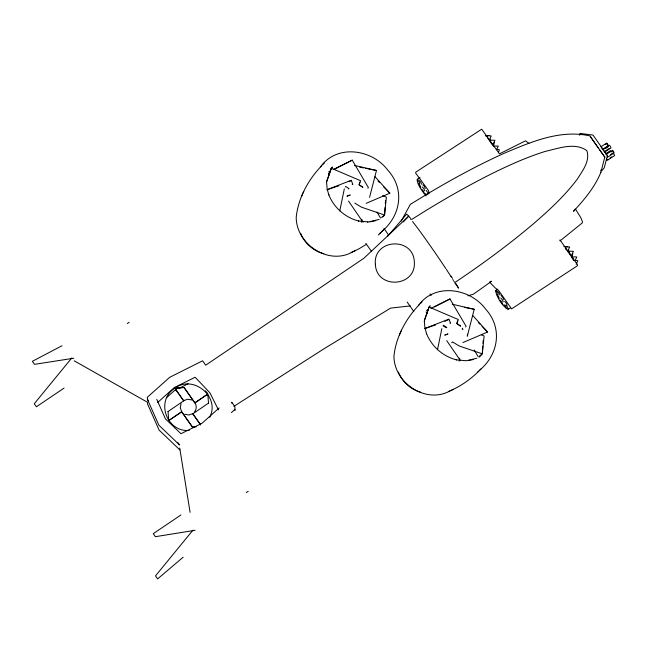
<?xml version="1.0" encoding="UTF-8"?>
<svg xmlns="http://www.w3.org/2000/svg" width="647" height="647" viewBox="0 0 647 647"><rect width="100%" height="100%" fill="white"/><g stroke="black" fill="none" stroke-linecap="round" stroke-linejoin="round"><path stroke-width="0.97" d="M385.062 207.388L384.553 215.022L382.806 216.988M385.313 203.579L385.507 200.716M482.799 346.202L482.29 353.836L479.387 357.12M482.994 343.347L483.18 340.484M467.587 334.232L467.296 336.197L474.211 309.29L452.229 304.219M339.78 210.89L344.317 188.875M437.518 349.703L441.82 328.66M579.623 135.296L580.011 133.387L593 135.077L607.42 155.555L604.258 167.808L601.928 170.63L600.57 170.177M490.159 140.464L490.434 139.145M493.532 146.133L493.807 144.823M494.365 142.591L493.515 145.122M568.648 251.465L568.931 250.154M572.021 257.142L572.304 255.824M572.862 253.592L572.005 256.123M361.333 222.293L362.029 219.43M354.491 165.406L376.473 170.476L369.558 197.384M459.071 361.107L459.766 358.244M489.439 281.963L495.181 287.891L498.691 290.543L511.591 308.87L577.569 265.674L577.456 264.736L559.978 239.924L560.1 240.862L582.308 222.892L582.47 221.735L580.691 217.449L575.49 209.094L573.533 211.31C584.298 199.616 594.819 187.218 600.869 172.337L600.934 172.078M428.84 193.057C453.555 178.418 478.829 164.637 505.056 152.886C531.632 141.701 560.528 129.343 589.918 135.919L604.791 157.14L599.599 149.772M600.869 172.337L604.856 156.881M359.821 182.163L359.012 184.719L362.91 187.339L359.19 184.775L360.605 180.731L331.345 168.252L326.719 181.192M457.558 320.977L456.75 323.532L460.648 326.153L456.928 323.589L458.343 319.545L429.082 307.066L424.456 320.014M181.031 403.696L180.287 407.828L181.67 411.646M209.668 417.299C220.538 396.935 193.17 374.306 174.836 388.2C155.199 400.582 166.481 432.398 189.264 430.449M326.46 182.559L331.345 168.252L332.445 167.007L330.763 169.19M424.197 321.373L429.082 307.066L430.182 305.821L428.5 308.012M321.915 165.47C308.401 179.445 298.356 197.618 296.221 217.101C295.954 244.016 328.692 265.909 352.777 251.82M419.652 304.284C406.138 318.259 396.093 336.432 393.958 355.915C393.691 382.83 426.43 404.723 450.514 390.634M301.664 196.17L302.416 194.48M302.966 193.202L303.742 191.463M399.401 334.992L400.153 333.294M400.703 332.016L401.48 330.277M498.513 152.223L499.363 149.692L496.67 149.449M401.229 221.064L410.4 204.298L428.993 192.96M194.359 412.26C196.648 409.591 196.882 405.483 194.852 402.588M576.178 264.291L577.86 260.692L575.167 260.458M71.76 357.985L34.275 403.752L36.402 406.769L64.061 388.079M192.968 530.136L155.482 575.903L157.609 578.919L183.141 557.204M387.739 236.163L406.704 214.06L410.837 218.621M345.32 187.048L345.83 186.473L349.105 188.722L348.337 188.867M367.884 188.156L368.394 187.581L352.235 160.141L333.278 169.514M465.622 326.97L466.131 326.395L449.972 298.954L431.015 308.336M451.752 342.797L452.52 341.931L459.273 346.008L482.29 353.836L484.118 335.963L481.336 334.782M419.685 183.699C420.097 180.982 414.395 179.551 419.774 178.216M421.537 184.201L420.801 182.195L419.119 180.359M420.752 187.355L420.016 185.357L418.334 183.513M382.086 231.254C400.825 215.443 405.062 189.15 387.86 170.226C372.235 149.19 336.861 143.788 320.548 166.853M425.241 188.568L424.505 186.562L422.823 184.727M424.683 190.8L423.947 188.795L422.265 186.959M424.125 193.032L423.389 191.027L421.707 189.191M489.464 139.663L491.227 135.991L488.525 135.749L485.994 136.695M493.168 144.03L494.923 140.359C490.572 139.655 488.566 140.504 491.914 143.869M496.54 149.708L498.295 146.036L494.284 146.125M498.174 294.7C498.764 292.557 493.701 290.673 497.43 289.767M500.034 295.202L499.298 293.204L497.616 291.36M499.249 298.356L498.513 296.358L496.831 294.522M503.73 299.569L502.994 297.563L501.312 295.728M503.18 301.801L502.444 299.804L500.762 297.96M502.622 304.033L501.886 302.036L500.204 300.192M507.102 305.247L506.366 303.241L504.684 301.405M506.318 308.401L505.582 306.395L503.9 304.559M508.178 308.902L507.442 306.896L505.76 305.06M567.961 250.672L569.716 246.992L565.704 247.089M571.657 255.039L573.412 251.359L570.719 251.125L568.187 252.063M575.029 260.709L576.784 257.037L574.091 256.794L571.722 257.789M479.823 370.068C498.562 354.257 502.8 327.964 485.598 309.048C469.973 288.004 434.598 282.602 418.286 305.667M403.316 221.929L408.799 216.074L363.913 258.234L205.689 365.191L202.592 360.791L169.627 377.363L147.225 397.371L147.605 399.248M604.419 152.199L611.003 147.92L610.299 146.222L609.377 145.316L602.729 149.805M610.59 151.196L610.663 151.649M607.897 159.866L607.889 159.186M322.99 164.387L324.349 163.012M378.26 235.039L381.01 232.33M420.728 303.208L422.087 301.834M448.881 391.378C460.017 386.647 470.248 379.749 478.748 371.143M379.652 233.704L383.453 229.871M477.389 372.518L481.19 368.685M234.982 409.292L231.424 412.608M157.706 402.426L174.375 387.545L195.111 377.258L209.838 392.705L218.443 409.866M166.554 397.654L174.528 390.537L176.332 389.64M219.155 407.958L201.977 423.308L180.974 433.725L165.438 418.868L156.784 399.361M381.528 217.449L383.711 215.734M479.265 356.262L481.449 354.548M127.289 323.621L129.141 322.222M447.279 334.345L447.983 333.852L444.724 335.089L446.43 334.596M74.179 360.808L147.484 402.264L147.581 404.084L159.113 430.093L179.834 449.891M168.026 411.549L183.732 400.833L174.836 388.2L184.055 387.464L194.868 402.822L207.792 394.088L208.528 403.202M168.018 411.452L168.754 420.566L181.678 411.832L192.491 427.19L194.335 427.044M200.594 424.877L192.814 413.821L208.52 403.105M180.925 514.972L153.266 533.67L155.393 536.687L195.07 530.297M455.755 283.435L458.602 288.133L454.712 282.618C482.258 264.202 508.995 244.526 534.268 223.086C549.74 209.66 564.928 195.653 577.237 179.195C582.494 170.784 590.363 161.087 586.837 150.589C574.56 141.96 558.442 148.462 545.243 151.406C524.709 157.844 505.137 166.934 485.97 176.631C460.494 189.749 435.69 204.145 411.565 219.592M419.935 177.642L417.024 179.712C417.954 185.924 422.273 191.156 426.082 195.952M497.592 289.193L495.521 290.721C497.195 297.903 501.781 305.481 508.016 309.476L510.523 307.843M600.95 146.78L606.708 143.027L607.856 144.273L608.342 145.64L602.583 149.384M605.309 144.605L606.999 143.497L607.08 143.949M605.438 148.535L607.978 146.885M605.632 150.751L609.021 148.551M606.182 153.404L610.291 150.727L611.221 151.633M611.1 151.875L612.798 151.042M610.453 154.641L612.992 152.991M610.064 157.9L611.763 156.792M608.01 159.898L614.65 155.555L613.235 153.153M233.858 406.381L323.864 348.87L390.651 308.101L410.489 305.894M366.566 244.242L358.939 248.844L351.143 252.556M246.297 492.496L248.213 491.348M61.991 345.741L32.35 361.317L34.477 364.342L73.742 358.228M334.774 169.085L352.235 160.141M434.258 307.002L449.972 298.954M183.716 400.606L187.622 399.239L191.698 399.967M192.806 413.635L188.9 415.002L184.824 414.274M179.041 388.297L188.059 383.825M328.765 171.746L330.568 170.857M426.502 310.568L428.306 309.67M348.927 181.694L350.747 180.845M444.853 321.357L448.484 319.658M353.933 251.287L355.624 250.518M451.671 390.101L453.361 389.34M375.017 176.671L389.858 193.21L366.145 203.368M472.755 315.485L487.595 332.024L462.953 342.538M338.891 185.77L326.953 189.757L351.256 180.27L352.817 184.484L352.259 184.387M435.706 324.891L424.691 328.579L448.994 319.084L450.555 323.298L449.997 323.201M467.894 295.841L473.507 294.126L491.518 281.316L490.604 281.291M485.355 135.579L489.367 135.49M563.844 246.588L567.864 246.491M367.52 222.204L379.134 219.422M466.228 360.791L476.871 358.236M370.189 221.808L375.786 220.667M468.857 360.428L473.523 359.481M446.074 327.681L446.842 327.536L443.567 325.287L443.058 325.862L445.314 327.228M174.836 388.2L184.055 387.561L194.868 402.919L207.792 394.088M196.17 426.802L192.491 427.101L181.678 411.743L168.754 420.566M367.86 221.889L358.422 220.975L358.859 221.064C345.344 217.756 333.747 207.55 328.716 194.577L328.862 194.99L327.139 188.819L326.638 182.705M465.597 360.702L456.159 359.789L456.596 359.878C443.082 356.57 431.484 346.363 426.454 333.391L426.599 333.812L424.877 327.633L424.375 321.519M359.651 167.144L363.606 167.929M365.587 168.317L376.473 170.476M464.311 307.333L474.211 309.29M426.195 190.404L428.589 193.623M425.411 193.558L426.761 194.901M427.263 194.06L427.95 194.561M323.84 253.689C313.423 251.133 304.478 243.264 300.604 233.268M420.744 392.268C410.675 389.551 402.119 381.795 398.342 372.082M382.676 195.572L386.38 197.149L384.553 215.022L361.536 207.194L354.782 203.118M568.349 252.112L570.161 254.4M607.444 145.882L607.865 146.335M601.306 147.678L602.317 148.673M606.393 154.924L605.916 154.584L612.499 150.306L613.429 151.204L614.132 152.91L607.549 157.189L607.266 156.162M606.587 160.173L607.121 160.456L606.352 158.814M565.268 248.181L569.554 253.341L572.684 258.307M377.977 181.006L379.377 182.438M383.566 186.748L389.858 193.21M478.513 322.691L479.912 324.131M482.007 326.282L487.595 332.024M205.309 390.78L207.315 392.891M528.931 143.391L525.526 140.82L499.46 153.849L481.683 129.198L415.908 172.07L415.568 172.975L428.249 190.178L429.252 193.081M603.263 149.934L604.419 151.778M487.741 138.143L493.693 146.465M412.551 221.517L418.698 229.556A28.986 0.647 55.1 0 1 425.435 238.921L431.234 247.162A28.986 0.647 55.1 0 1 438.828 258.145L445.807 268.545M590.379 136.663L598.451 148.131M383.946 228.415L388.491 234.869M430.02 293.859L431.161 295.469M365.878 243.434L371.459 251.359M407.141 302.036L413.829 311.547M192.806 413.732L200.594 424.78M174.844 388.297L183.732 400.93M148.47 400.8L147.322 399.159L158.855 425.168L179.575 444.974L177.844 442.516M460.235 360.298L446.729 340.654M363.08 222.309L348.531 201.055M572.91 259.083L573.242 259.576M565.842 249.046L566.174 249.54M607.452 144.588L607.185 144.16M604.63 151.568L605.762 153.282M446.349 269.362L451.25 276.948M451.088 276.132L452.512 278.331M453.911 281.259L454.267 281.857M474.202 349.962L478.295 356.909M376.983 212.022L380.557 218.088M426.106 311.878L427.133 313.617M328.369 173.064L329.396 174.795M573.096 259.091L573.905 260.66M573.533 260.078L573.784 260.547M570.411 254.878L570.686 255.816M605.374 152.821L605.616 153.476M179.737 448.072L190.097 512.335M235.055 410.675L234.845 406.599L231.747 402.199L231.796 403.178M452.835 279.496A106.941 2.386 55.1 0 1 453.434 280.466M375.341 264.227C376.417 289.71 416.433 287.276 414.315 261.784C413.263 236.495 373.157 238.711 375.341 264.227M347.496 195.693L346.986 196.276L350.245 195.038L347.496 195.693M462.799 329.25L462.314 328.32L462.799 329.25M410.691 219.632A106.941 2.386 55.1 0 0 410.619 219.657"/></g></svg>
